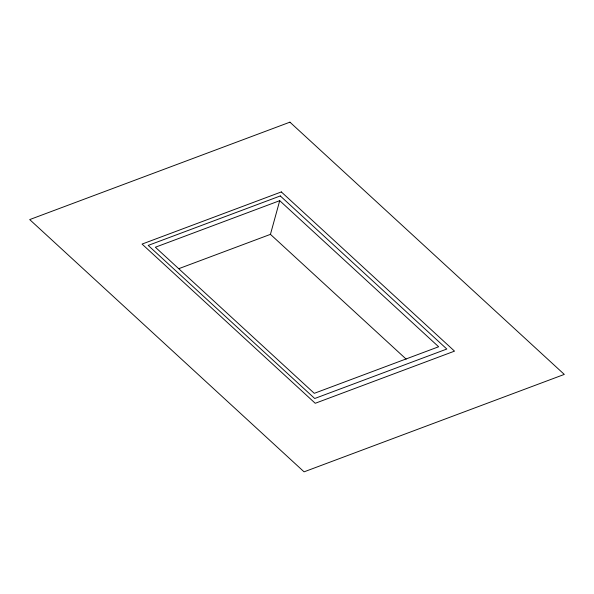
<?xml version="1.0" encoding="UTF-8"?>
<svg xmlns="http://www.w3.org/2000/svg" width="594" height="594" viewBox="0 0 594 594"><rect width="100%" height="100%" fill="white"/><g stroke="black" fill="none" stroke-linecap="round" stroke-linejoin="round"><path stroke-width="0.89" d="M178.905 268.629L270.441 234.355L279.722 200.675L438.632 346.77L314.278 393.325L155.368 247.23L279.722 200.675M270.441 234.355L406.17 359.132M289.924 122.164L29.7 219.587L304.076 471.836L564.3 374.413L289.924 122.164M281.333 191.929L142.063 244.075L315.236 403.281L454.514 351.136L281.333 191.929M280.301 195.946L148.196 245.411L314.716 398.5L446.822 349.034L280.301 195.946"/></g></svg>
